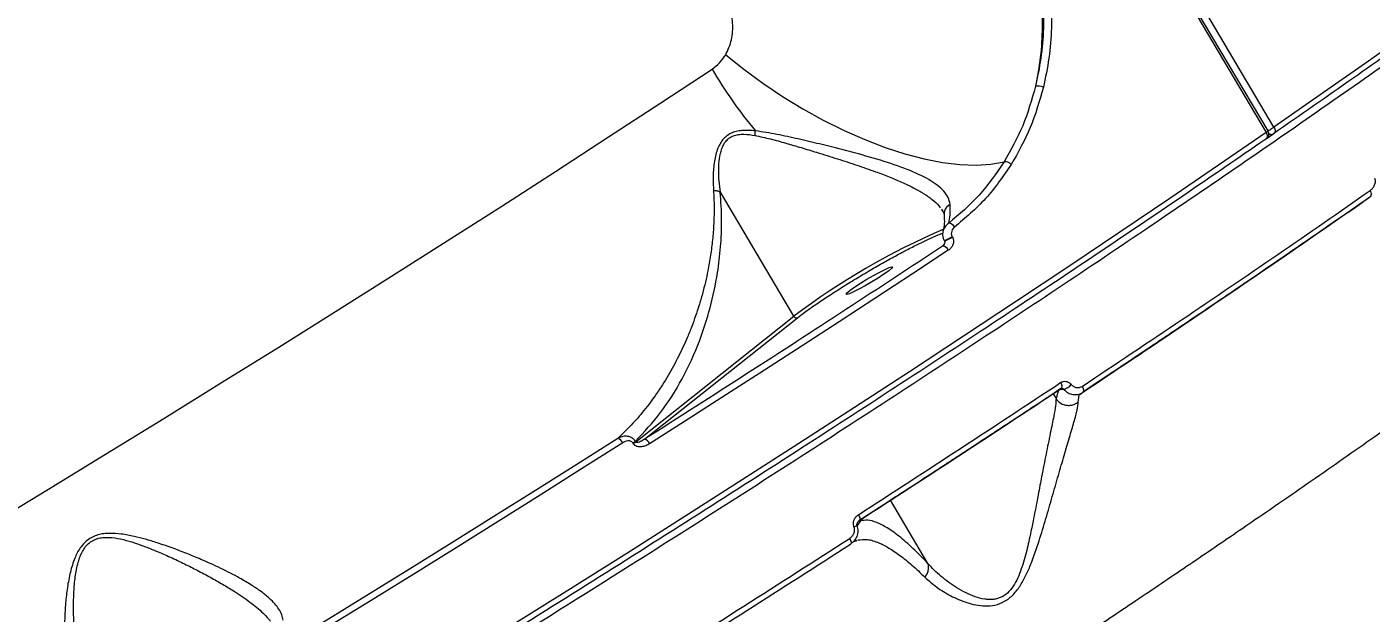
# Model space of a CAD drawing. Header units: millimetres. Extents: x -7083 to 7374, y -8368 to 7509.
# Drawn here: x 2725.8 to 2950.7, y -1178.4 to -1080.2 of the extents above; entities that cross this region are included whole.
import ezdxf

# ---------------------------------------------------------------- set-up
doc = ezdxf.new("R2010")
doc.units = ezdxf.units.MM
for name, color, linetype in [('DIKOM_ОБЪЕКТ', 7, 'Continuous'), ('DIKOM_РАЗМЕР_ЗОНА', 7, 'Continuous'), ('DIKOM_РАЗМЕР_ОБЪЕКТА', 7, 'Continuous')]:
    doc.layers.add(name, color=color, linetype=linetype)
doc.styles.add('style1', font='arial.ttf', dxfattribs={"width": 0.8})
doc.dimstyles.new('1-50', dxfattribs={"dimtxt": 300, "dimasz": 200, "dimexe": 100, "dimexo": 0, "dimgap": 100, "dimtad": 1, "dimtxsty": 'style1', "dimcen": 200, "dimclrd": 7, "dimclre": 7, "dimclrt": 7, "dimadec": 1, "dimazin": 2, "dimtfac": 1, "dimtmove": 0, "dimatfit": 2, "dimfxl": 0, "dimlwd": 25, "dimlwe": 18, "dimarcsym": 0})

# ---------------------------------------------------------------- blocks, each defined once
blk = doc.blocks.new('*D10')
at = {"layer": 'Defpoints', "color": 0, "transparency": 16777216}
for p in [(-5583.43, 647.96), (4593.55, 648.92), (4593.55, -5902.54)]:
    blk.add_point(p, dxfattribs=at)
at = {"layer": 'DIKOM_РАЗМЕР_ОБЪЕКТА', "color": 7, "lineweight": 18, "transparency": 16777216}
for p, q in [((-5583.43, 647.96), (-5583.43, -6002.54)), ((4593.55, 648.92), (4593.55, -6002.54))]:
    blk.add_line(p, q, dxfattribs=at)
at = {"layer": 'DIKOM_РАЗМЕР_ОБЪЕКТА', "color": 7, "lineweight": 25, "transparency": 16777216}
blk.add_line((-5383.43, -5902.54), (4393.55, -5902.54), dxfattribs=at)
at = {"layer": 'DIKOM_РАЗМЕР_ОБЪЕКТА', "color": 7, "transparency": 16777216}
for points in [[(-5383.43, -5869.2), (-5383.43, -5935.87), (-5583.43, -5902.54)], [(4393.55, -5869.2), (4393.55, -5935.87), (4593.55, -5902.54)]]:
    blk.add_solid(points, dxfattribs=at)
at = {"layer": 'DIKOM_РАЗМЕР_ОБЪЕКТА', "color": 7, "transparency": 16777216, "insert": (-226.13, -5649.37), "char_height": 300, "attachment_point": 5, "style": 'style1'}
blk.add_mtext('10150', dxfattribs=at)
blk = doc.blocks.new('*D11')
at = {"layer": 'Defpoints', "color": 0, "transparency": 16777216}
for p in [(-321.71, 5509.06), (-348.71, -4811.52), (5568.58, -4811.52)]:
    blk.add_point(p, dxfattribs=at)
at = {"layer": 'DIKOM_РАЗМЕР_ОБЪЕКТА', "color": 7, "lineweight": 18, "transparency": 16777216}
for p, q in [((-321.71, 5509.06), (5668.58, 5509.06)), ((-348.71, -4811.52), (5668.58, -4811.52))]:
    blk.add_line(p, q, dxfattribs=at)
at = {"layer": 'DIKOM_РАЗМЕР_ОБЪЕКТА', "color": 7, "lineweight": 25, "transparency": 16777216}
blk.add_line((5568.58, 5309.06), (5568.58, -4611.52), dxfattribs=at)
at = {"layer": 'DIKOM_РАЗМЕР_ОБЪЕКТА', "color": 7, "transparency": 16777216}
for points in [[(5535.25, 5309.06), (5601.91, 5309.06), (5568.58, 5509.06)], [(5535.25, -4611.52), (5601.91, -4611.52), (5568.58, -4811.52)]]:
    blk.add_solid(points, dxfattribs=at)
at = {"layer": 'DIKOM_РАЗМЕР_ОБЪЕКТА', "color": 7, "transparency": 16777216, "insert": (5315.31, 775.23), "char_height": 300, "attachment_point": 5, "rotation": 90, "style": 'style1'}
blk.add_mtext('10300', dxfattribs=at)
blk = doc.blocks.new('*D12')
at = {"layer": 'Defpoints', "color": 0, "transparency": 16777216}
for p in [(-621.71, 7509.06), (-373.6, -6811.53), (7273.89, -6811.53)]:
    blk.add_point(p, dxfattribs=at)
at = {"layer": 'DIKOM_РАЗМЕР_ЗОНА', "color": 7, "lineweight": 18, "transparency": 16777216}
for p, q in [((-621.71, 7509.06), (7373.89, 7509.06)), ((-373.6, -6811.53), (7373.89, -6811.53))]:
    blk.add_line(p, q, dxfattribs=at)
at = {"layer": 'DIKOM_РАЗМЕР_ЗОНА', "color": 7, "lineweight": 25, "transparency": 16777216}
blk.add_line((7273.89, 7309.06), (7273.89, -6611.53), dxfattribs=at)
at = {"layer": 'DIKOM_РАЗМЕР_ЗОНА', "color": 7, "transparency": 16777216}
for points in [[(7240.56, 7309.06), (7307.22, 7309.06), (7273.89, 7509.06)], [(7240.56, -6611.53), (7307.22, -6611.53), (7273.89, -6811.53)]]:
    blk.add_solid(points, dxfattribs=at)
at = {"layer": 'DIKOM_РАЗМЕР_ЗОНА', "color": 7, "transparency": 16777216, "insert": (7020.62, 1288.25), "char_height": 300, "attachment_point": 5, "rotation": 90, "style": 'style1'}
blk.add_mtext('14300', dxfattribs=at)
blk = doc.blocks.new('*D13')
at = {"layer": 'Defpoints', "color": 0, "transparency": 16777216}
for p in [(6593.53, 996.24), (-7083.43, 647.96), (6593.53, -8268.31)]:
    blk.add_point(p, dxfattribs=at)
at = {"layer": 'DIKOM_РАЗМЕР_ЗОНА', "color": 7, "lineweight": 18, "transparency": 16777216}
for p, q in [((6593.53, 996.24), (6593.53, -8368.31)), ((-7083.43, 647.96), (-7083.43, -8368.31))]:
    blk.add_line(p, q, dxfattribs=at)
at = {"layer": 'DIKOM_РАЗМЕР_ЗОНА', "color": 7, "lineweight": 25, "transparency": 16777216}
blk.add_line((-6883.43, -8268.31), (6393.53, -8268.31), dxfattribs=at)
at = {"layer": 'DIKOM_РАЗМЕР_ЗОНА', "color": 7, "transparency": 16777216}
for points in [[(-6883.43, -8234.97), (-6883.43, -8301.64), (-7083.43, -8268.31)], [(6393.53, -8234.97), (6393.53, -8301.64), (6593.53, -8268.31)]]:
    blk.add_solid(points, dxfattribs=at)
at = {"layer": 'DIKOM_РАЗМЕР_ЗОНА', "color": 7, "transparency": 16777216, "insert": (322.1, -8015.03), "char_height": 300, "attachment_point": 5, "style": 'style1'}
blk.add_mtext('13650', dxfattribs=at)

msp = doc.modelspace()

# ---------------------------------------------------------------- linework, layer by layer
at = {"layer": 'DIKOM_ОБЪЕКТ', "color": 7, "linetype": 'Continuous', "lineweight": 15}
for p, q in [((2687.642, -682.986), (2933.145, -1097.855)), ((2933.435, -1097.602), (2687.932, -682.733)), ((2934.437, -1096.96), (2688.935, -682.091)), ((2933.082, -1098.968), (2933.144, -1098.933)), ((2933.102, -1098.938), (2934.249, -1098.142)), ((2854.108, -1128.654), (2841.809, -1107.869)), ((2878.806, -1110.783), (2878.982, -1111.034)), ((2880.626, -1115.353), (2880.581, -1115.278)), ((2879.315, -1116.439), (2878.978, -1116.917)), ((2879.265, -1115.947), (2879.257, -1115.971)), ((2879.257, -1115.971), (2879.302, -1116.046)), ((2827.652, -1149.695), (2854.108, -1128.654)), ((2829.13, -1149.255), (2854.736, -1128.889)), ((2897.487, -1141.631), (2897.966, -1142.442)), ((2898.362, -1140.952), (2897.966, -1142.442)), ((2897.966, -1142.442), (2897.969, -1142.445)), ((2899.289, -1140.895), (2898.362, -1140.952)), ((2901.673, -1143.024), (2901.816, -1141.881)), ((2901.963, -1141.761), (2902.186, -1141.581)), ((2827.241, -1149.98), (2827.179, -1149.876)), ((2827.591, -1149.591), (2827.652, -1149.695)), ((2876.533, -1170.064), (2870.264, -1159.469)), ((2865.549, -1162.535), (2865.28, -1162.93)), ((2865.28, -1162.93), (2864.688, -1163.668)), ((2864.833, -1163.108), (2865.018, -1162.88)), ((2863.584, -1166.82), (2864.146, -1166.334)), ((2864.167, -1166.359), (2864.687, -1166.16)), ((2864.439, -1166.338), (2864.597, -1166.248))]:
    msp.add_line(p, q, dxfattribs=at)
at = {"layer": 'DIKOM_ОБЪЕКТ', "color": 7, "linetype": 'Continuous', "lineweight": 15, "flags": 128}
for points in [[(2957.027, -1081.096), (2949.71, -1086.285), (2942.178, -1091.575), (2934.437, -1096.96)], [(2842.709, -1084.834), (2845.728, -1087.265), (2848.901, -1089.599), (2852.198, -1091.812), (2855.585, -1093.883), (2859.03, -1095.791), (2862.497, -1097.518), (2865.954, -1099.045), (2869.366, -1100.359), (2872.698, -1101.446), (2875.919, -1102.295), (2878.997, -1102.899), (2881.9, -1103.251), (2884.601, -1103.347), (2887.073, -1103.187), (2889.291, -1102.772)], [(2719.245, -1163.751), (2729.122, -1157.751), (2738.938, -1151.751), (2748.686, -1145.754), (2758.355, -1139.768), (2767.938, -1133.798), (2777.424, -1127.849), (2786.806, -1121.926), (2796.074, -1116.036), (2805.22, -1110.183), (2814.236, -1104.374), (2823.112, -1098.613), (2831.841, -1092.907), (2840.415, -1087.259)], [(2934.437, -1096.96), (2934.525, -1097.133), (2934.588, -1097.308), (2934.622, -1097.48), (2934.628, -1097.642), (2934.604, -1097.788), (2934.552, -1097.912), (2934.473, -1098.009), (2934.434, -1098.04)], [(2933.145, -1097.855), (2925.168, -1103.346), (2916.996, -1108.924), (2908.636, -1114.582), (2900.096, -1120.318), (2891.381, -1126.125), (2882.5, -1131.998), (2873.459, -1137.934), (2864.268, -1143.926), (2854.932, -1149.97), (2845.461, -1156.061), (2835.862, -1162.193), (2826.143, -1168.362), (2816.313, -1174.562), (2806.379, -1180.788), (2796.35, -1187.035), (2786.235, -1193.297), (2776.042, -1199.569), (2765.78, -1205.847), (2755.456, -1212.124), (2745.081, -1218.395), (2734.662, -1224.655), (2724.209, -1230.899)], [(2933.144, -1098.933), (2933.183, -1098.902), (2933.261, -1098.805), (2933.313, -1098.682), (2933.336, -1098.536), (2933.33, -1098.374), (2933.295, -1098.202), (2933.233, -1098.027), (2933.145, -1097.855)], [(2950.506, -1107.611), (2950.589, -1107.778), (2950.648, -1107.947), (2950.681, -1108.114), (2950.686, -1108.273), (2950.663, -1108.417), (2950.614, -1108.541), (2950.539, -1108.641), (2950.442, -1108.714)], [(2879.945, -1117.593), (2873.932, -1121.559), (2867.848, -1125.553), (2861.695, -1129.572), (2855.475, -1133.617), (2849.192, -1137.684), (2842.846, -1141.772), (2836.441, -1145.881), (2829.978, -1150.007)], [(2863.058, -1124.686), (2863.553, -1124.278), (2864.305, -1123.74), (2865.255, -1123.117), (2866.324, -1122.458), (2867.428, -1121.817), (2868.475, -1121.246), (2869.381, -1120.791), (2870.073, -1120.489), (2870.495, -1120.365), (2870.613, -1120.428), (2870.416, -1120.674), (2869.921, -1121.082), (2869.169, -1121.62), (2868.219, -1122.243), (2867.15, -1122.902), (2866.046, -1123.543), (2864.999, -1124.114), (2864.093, -1124.569), (2863.401, -1124.871), (2862.979, -1124.995), (2862.861, -1124.932), (2863.058, -1124.686)], [(2898.729, -1139.755), (2898.817, -1139.925), (2898.884, -1140.095), (2898.927, -1140.259), (2898.945, -1140.411), (2898.936, -1140.544), (2898.902, -1140.655), (2898.843, -1140.738), (2898.761, -1140.791)], [(2902.342, -1140.388), (2902.428, -1140.553), (2902.493, -1140.718), (2902.536, -1140.878), (2902.555, -1141.027), (2902.549, -1141.16), (2902.518, -1141.271), (2902.464, -1141.358), (2902.389, -1141.416)], [(2824.652, -1149.095), (2817.785, -1153.452), (2810.863, -1157.823), (2803.887, -1162.209), (2796.861, -1166.607), (2789.788, -1171.015), (2782.67, -1175.431), (2775.512, -1179.854), (2768.315, -1184.282)], [(2825.467, -1149.858), (2818.585, -1154.224), (2811.647, -1158.605), (2804.656, -1163.001), (2797.614, -1167.408), (2790.525, -1171.826), (2783.392, -1176.252), (2776.218, -1180.685), (2769.006, -1185.122)], [(2864.905, -1161.897), (2864.995, -1162.066), (2865.067, -1162.233), (2865.117, -1162.392), (2865.145, -1162.537), (2865.148, -1162.663), (2865.128, -1162.765), (2865.084, -1162.838), (2865.018, -1162.88)], [(2865.216, -1162.751), (2865.239, -1162.841), (2865.28, -1162.93)], [(2863.448, -1165.85), (2863.536, -1166.013), (2863.606, -1166.175), (2863.657, -1166.33), (2863.687, -1166.472), (2863.695, -1166.596), (2863.679, -1166.697), (2863.642, -1166.773), (2863.584, -1166.82)]]:
    msp.add_lwpolyline(points, dxfattribs=at)
at = {"layer": 'DIKOM_ОБЪЕКТ', "color": 7, "linetype": 'Continuous', "lineweight": 15}
for centre, radius, start, end in [((2910.577, -1045.761), 81.516, 210.60283, 219.48281), ((2894.945, -1092.157), 2.064, 64.1135, 101.56945), ((2928.889, -1088.824), 9.848, 297.36768, 301.51704), ((2929.66, -1090.001), 8.441, 301.23164, 304.46853), ((2840.598, -1097.581), 7.064, 353.59005, 359.9071), ((2931.867, -1095.933), 2.308, 303.61666, 311.36095), ((2933.351, -1097.591), 0.085, 299.04985, 352.63865), ((2934.003, -1097.445), 0.737, 233.06984, 291.58297), ((2889.412, -1104.296), 1.529, 45.61446, 94.53355), ((2879.937, -1114.248), 1.185, 26.66675, 86.3071), ((2927.361, -1225.577), 121.491, 113.36876, 127.08129), ((2877.973, -1111.906), 4.263, 287.54036, 307.72687), ((2878.017, -1111.981), 4.263, 287.54036, 307.72687), ((2878.959, -1117.973), 1.056, 21.11765, 89.0045), ((2898.42, -1138.267), 2.767, 288.30534, 319.3764), ((2824.197, -1150.398), 1.38, 23.04684, 70.73443), ((2824.451, -1145.494), 5.162, 301.90673, 307.46593), ((2824.512, -1145.598), 5.162, 301.90673, 307.46593), ((2828.822, -1150.456), 1.24, 21.20803, 75.60628), ((2862.042, -1158.56), 5.753, 291.66099, 297.38894)]:
    msp.add_arc(centre, radius, start, end, dxfattribs=at)
for points, knots in [([(3046.301, -1009.709), (3045.072, -1011.059), (3042.376, -1014.021), (3037.009, -1019.262), (3030.464, -1025.276), (3022.942, -1031.811), (3014.518, -1038.819), (3005.223, -1046.272), (2995.117, -1054.126), (2984.258, -1062.341), (2972.713, -1070.872), (2960.522, -1079.691), (2947.807, -1088.728), (2938.833, -1094.972), (2934.371, -1098.076)], [0, 0, 0, 0, 0.0720993, 0.1582107, 0.2443208, 0.3302933, 0.4160296, 0.5014326, 0.5864068, 0.670638, 0.7541931, 0.8369902, 0.9189507, 1, 1, 1, 1]), ([(2386.974, -1410.179), (2390.349, -1408.837), (2397.107, -1406.15), (2408.276, -1401.433), (2420.179, -1396.221), (2432.864, -1390.477), (2446.28, -1384.226), (2460.399, -1377.479), (2475.185, -1370.253), (2490.599, -1362.567), (2506.603, -1354.438), (2521.289, -1346.851), (2534.471, -1339.952), (2546.028, -1333.842), (2557.892, -1327.509), (2570.054, -1320.956), (2582.504, -1314.186), (2595.229, -1307.204), (2609.977, -1299.042), (2626.84, -1289.613), (2645.886, -1278.838), (2665.329, -1267.71), (2685.117, -1256.255), (2700.72, -1247.119), (2712.014, -1240.455), (2718.937, -1236.355), (2725.878, -1232.227), (2732.834, -1228.075), (2739.802, -1223.898), (2746.78, -1219.7), (2757.874, -1212.998), (2773.072, -1203.748), (2791.673, -1192.298), (2809.604, -1181.14), (2826.832, -1170.303), (2843.874, -1159.462), (2860.675, -1148.65), (2877.18, -1137.899), (2893.332, -1127.241), (2909.072, -1116.712), (2924.341, -1106.349), (2939.08, -1096.186), (2953.227, -1086.262), (2966.722, -1076.615), (2979.509, -1067.28), (2991.504, -1058.309), (3002.74, -1049.693), (3009.427, -1044.354), (3012.784, -1041.673)], [0, 0, 0, 0, 0.0248239, 0.0496902, 0.074599, 0.0995502, 0.1245438, 0.1495798, 0.1746582, 0.1997791, 0.2249424, 0.2501481, 0.2668666, 0.2837596, 0.3008272, 0.3180694, 0.3354861, 0.3530774, 0.3708432, 0.3960072, 0.4215132, 0.4473613, 0.4735514, 0.5000836, 0.5092169, 0.5183856, 0.5275897, 0.5368291, 0.5461038, 0.5554139, 0.5647593, 0.5906387, 0.6167852, 0.6407872, 0.66501, 0.6894536, 0.714118, 0.7390032, 0.7641093, 0.7894361, 0.8149838, 0.8407523, 0.8667415, 0.8929516, 0.9193825, 0.9460342, 0.9729067, 1, 1, 1, 1]), ([(2895.263, -1070.199), (2895.419, -1071.376), (2895.726, -1073.69), (2895.907, -1077.091), (2895.884, -1081.008), (2895.531, -1085.393), (2894.86, -1088.575), (2894.531, -1090.135)], [0, 0, 0, 0, 0.1731306, 0.3402563, 0.5013833, 0.7555293, 1, 1, 1, 1]), ([(2894.948, -1070.341), (2895.169, -1071.994), (2895.615, -1075.327), (2895.719, -1080.322), (2895.428, -1085.311), (2894.831, -1088.518), (2894.531, -1090.135)], [0, 0, 0, 0, 0.2440488, 0.4920641, 0.7440474, 1, 1, 1, 1]), ([(2896.604, -1069.956), (2896.82, -1071.696), (2897.253, -1075.177), (2897.274, -1080.348), (2896.875, -1085.429), (2896.189, -1088.676), (2895.846, -1090.3)], [0, 0, 0, 0, 0.25064, 0.5013203, 0.7505992, 1, 1, 1, 1]), ([(2842.709, -1084.834), (2843.085, -1084.022), (2843.834, -1082.401), (2843.966, -1079.547), (2843.461, -1076.692), (2842.588, -1074.971), (2842.152, -1074.11)], [0, 0, 0, 0, 0.2506941, 0.5004279, 0.7502531, 1, 1, 1, 1]), ([(2840.415, -1087.259), (2840.861, -1086.926), (2841.753, -1086.261), (2842.391, -1085.309), (2842.709, -1084.834)], [0, 0, 0, 0, 0.5004415, 1, 1, 1, 1]), ([(2894.531, -1090.135), (2893.897, -1092.38), (2892.63, -1096.87), (2890.404, -1100.805), (2889.291, -1102.772)], [0, 0, 0, 0, 0.4999946, 1, 1, 1, 1]), ([(2847.662, -1097.592), (2847.313, -1097.561), (2846.648, -1097.502), (2845.649, -1097.51), (2844.701, -1097.624), (2843.793, -1097.889), (2842.988, -1098.323), (2842.319, -1098.923), (2841.788, -1099.659), (2841.192, -1100.881), (2840.747, -1102.747), (2840.554, -1105.163), (2840.63, -1106.798), (2840.668, -1107.618)], [0, 0, 0, 0, 0.0657279, 0.1255002, 0.1908495, 0.2510057, 0.3133835, 0.3762128, 0.4361183, 0.5015328, 0.6579097, 0.8285341, 1, 1, 1, 1]), ([(2933.082, -1098.968), (2928.484, -1102.133), (2919.237, -1108.5), (2904.55, -1118.424), (2889.206, -1128.661), (2873.187, -1139.204), (2856.544, -1150.02), (2839.331, -1161.072), (2821.609, -1172.315), (2803.458, -1183.698), (2784.947, -1195.176), (2766.149, -1206.703), (2747.147, -1218.228), (2728.021, -1229.703), (2708.852, -1241.08), (2689.716, -1252.315), (2670.705, -1263.355), (2651.896, -1274.159), (2633.364, -1284.686), (2615.161, -1294.91), (2597.348, -1304.8), (2579.908, -1314.368), (2562.759, -1323.662), (2545.824, -1332.72), (2529.106, -1341.539), (2512.677, -1350.077), (2496.598, -1358.298), (2480.948, -1366.159), (2465.803, -1373.619), (2451.244, -1380.634), (2437.333, -1387.175), (2424.139, -1393.206), (2411.697, -1398.717), (2400.15, -1403.623), (2392.013, -1406.975), (2388.01, -1408.508), (2387.275, -1408.789)], [0, 0, 0, 0, 0.0289207, 0.0581662, 0.0877108, 0.1175261, 0.1475829, 0.1779039, 0.2083781, 0.2389715, 0.2696493, 0.3003765, 0.3311033, 0.3617809, 0.3923743, 0.4228488, 0.4531702, 0.4832265, 0.5130415, 0.5425861, 0.5718322, 0.6007531, 0.6296735, 0.6589193, 0.6884639, 0.7182792, 0.7483359, 0.7786569, 0.8091311, 0.8397245, 0.8704024, 0.9011296, 0.9318563, 0.962534, 0.9931274, 1, 1, 1, 1]), ([(2841.809, -1107.869), (2841.732, -1107.241), (2841.593, -1106.1), (2841.518, -1104.364), (2841.574, -1102.688), (2841.809, -1101.241), (2842.197, -1100.162), (2842.627, -1099.417), (2843.216, -1098.811), (2843.968, -1098.397), (2844.832, -1098.186), (2846.048, -1098.118), (2846.997, -1098.27), (2847.617, -1098.369)], [0, 0, 0, 0, 0.1375732, 0.2496701, 0.373855, 0.4982975, 0.5646448, 0.6235495, 0.6870731, 0.7493838, 0.8086516, 0.8747378, 1, 1, 1, 1]), ([(2847.617, -1098.369), (2848.473, -1098.555), (2850.181, -1098.926), (2852.753, -1099.646), (2855.328, -1100.397), (2858.226, -1101.277), (2861.357, -1102.255), (2864.666, -1103.336), (2867.559, -1104.344), (2870.047, -1105.288), (2872.177, -1106.181), (2874.099, -1107.096), (2875.837, -1108.068), (2877.262, -1109.079), (2878.208, -1109.893), (2878.529, -1110.378), (2878.606, -1110.496)], [0, 0, 0, 0, 0.0700582, 0.1397603, 0.2096217, 0.2797369, 0.376435, 0.4675627, 0.5589374, 0.6303018, 0.6983211, 0.7697549, 0.8381855, 0.9094763, 0.9781176, 1, 1, 1, 1]), ([(2880.239, -1109.908), (2880.159, -1109.526), (2880, -1108.766), (2879.245, -1107.701), (2878.155, -1106.697), (2876.255, -1105.444), (2873.171, -1104.023), (2868.681, -1102.501), (2863.689, -1101.104), (2858.997, -1099.922), (2854.831, -1098.948), (2851.23, -1098.141), (2848.854, -1097.776), (2847.662, -1097.592)], [0, 0, 0, 0, 0.0629769, 0.1251345, 0.1876121, 0.2502841, 0.3749742, 0.4992938, 0.6242149, 0.7485991, 0.8323202, 0.9158181, 1, 1, 1, 1]), ([(2933.142, -1098.928), (2933.232, -1098.854), (2933.423, -1098.695), (2933.559, -1098.37), (2933.585, -1098.058), (2933.541, -1097.817), (2933.477, -1097.684), (2933.452, -1097.632)], [0, 0, 0, 0, 0.2384015, 0.5061761, 0.696082, 0.8814707, 1, 1, 1, 1]), ([(2934.268, -1098.116), (2934.319, -1098.103), (2934.38, -1098.086), (2934.424, -1098.043), (2934.432, -1098.036)], [0, 0, 0, 0, 0.8246335, 1, 1, 1, 1]), ([(2889.291, -1102.772), (2887.964, -1104.708), (2885.309, -1108.578), (2881.779, -1111.57), (2880.013, -1113.066)], [0, 0, 0, 0, 0.4999563, 1, 1, 1, 1]), ([(2950.506, -1107.611), (2950.645, -1107.5), (2950.923, -1107.278), (2951.241, -1106.81), (2951.401, -1106.327), (2951.413, -1105.883), (2951.346, -1105.66), (2951.312, -1105.549)], [0, 0, 0, 0, 0.2489023, 0.4985243, 0.7487118, 0.8743159, 1, 1, 1, 1]), ([(2840.668, -1107.618), (2840.71, -1108.53), (2840.797, -1110.427), (2840.722, -1113.171), (2840.519, -1115.857), (2840.186, -1118.477), (2839.777, -1120.819), (2839.311, -1122.965), (2838.816, -1124.916), (2838.265, -1126.805), (2837.66, -1128.643), (2837.003, -1130.441), (2836.074, -1132.737), (2834.79, -1135.506), (2833.089, -1138.629), (2831.156, -1141.656), (2829.091, -1144.414), (2826.929, -1146.92), (2825.413, -1148.369), (2824.652, -1149.095)], [0, 0, 0, 0, 0.047536, 0.0988197, 0.1492367, 0.1985502, 0.2514815, 0.2905751, 0.3321957, 0.3763713, 0.4151158, 0.4568779, 0.5016834, 0.5801497, 0.6647721, 0.7508856, 0.8385489, 0.9190203, 1, 1, 1, 1]), ([(2827.591, -1149.591), (2829.037, -1148.047), (2831.926, -1144.963), (2835.504, -1139.245), (2838.235, -1133.317), (2840.172, -1127.311), (2841.305, -1122.05), (2841.896, -1117.086), (2842.111, -1112.612), (2841.905, -1109.433), (2841.804, -1107.863)], [0, 0, 0, 0, 0.1664693, 0.3324426, 0.4987744, 0.6240178, 0.7488538, 0.8337962, 0.9179425, 1, 1, 1, 1]), ([(2841.804, -1107.863), (2841.641, -1107.796), (2841.317, -1107.662), (2840.884, -1107.633), (2840.668, -1107.618)], [0, 0, 0, 0, 0.499985, 1, 1, 1, 1]), ([(2841.809, -1107.869), (2841.808, -1107.868), (2841.807, -1107.866), (2841.805, -1107.864), (2841.804, -1107.863), (2841.804, -1107.863)], [0, 0, 0, 0, 0.543472, 0.7784773, 1, 1, 1, 1]), ([(2902.342, -1140.388), (2907.931, -1136.655), (2919.154, -1129.16), (2935.249, -1118.208), (2945.407, -1111.153), (2950.506, -1107.611)], [0, 0, 0, 0, 0.330661, 0.6639943, 1, 1, 1, 1]), ([(2902.389, -1141.416), (2908.012, -1137.66), (2919.25, -1130.154), (2935.302, -1119.23), (2945.392, -1112.221), (2950.442, -1108.714)], [0, 0, 0, 0, 0.3335117, 0.666489, 1, 1, 1, 1]), ([(2902.521, -1141.265), (2904.083, -1140.225), (2906.885, -1138.36), (2910.56, -1135.901), (2913.4, -1133.996), (2915.747, -1132.418), (2920.134, -1129.463), (2925.607, -1125.757), (2931.942, -1121.437), (2935.918, -1118.711), (2938.81, -1116.721), (2940.981, -1115.224), (2943.714, -1113.334), (2947.002, -1111.053), (2949.35, -1109.415), (2950.62, -1108.53)], [0, 0, 0, 0, 0.0917649, 0.1646116, 0.2185962, 0.261879, 0.3060499, 0.4843694, 0.5980544, 0.7029269, 0.7371984, 0.783867, 0.8432031, 0.9152337, 1, 1, 1, 1]), ([(2878.819, -1110.724), (2878.943, -1110.907), (2879.177, -1111.25), (2879.223, -1111.557), (2879.244, -1111.7)], [0, 0, 0, 0, 0.5315004, 1, 1, 1, 1]), ([(2880.239, -1109.908), (2880.032, -1110.049), (2879.714, -1110.265), (2879.437, -1110.684), (2879.251, -1111.116), (2879.257, -1111.451), (2879.26, -1111.658)], [0, 0, 0, 0, 0.3351149, 0.5159167, 0.7007023, 1, 1, 1, 1]), ([(2880.013, -1113.066), (2880.113, -1112.635), (2880.312, -1111.774), (2880.263, -1110.529), (2880.239, -1109.908)], [0, 0, 0, 0, 0.5009486, 1, 1, 1, 1]), ([(2879.247, -1111.634), (2879.273, -1112.173), (2879.33, -1113.317), (2879.178, -1113.913), (2879.098, -1114.228)], [0, 0, 0, 0, 0.4716492, 1, 1, 1, 1]), ([(2880.013, -1113.066), (2879.815, -1113.224), (2879.414, -1113.545), (2879.206, -1114.022), (2879.101, -1114.264)], [0, 0, 0, 0, 0.4937179, 1, 1, 1, 1]), ([(2854.736, -1128.889), (2855.136, -1128.578), (2855.955, -1127.943), (2857.601, -1126.776), (2859.549, -1125.463), (2861.761, -1124.037), (2864.13, -1122.569), (2866.543, -1121.128), (2868.889, -1119.775), (2871.115, -1118.537), (2873.223, -1117.412), (2875.207, -1116.402), (2876.977, -1115.565), (2878.28, -1114.997), (2878.819, -1114.818), (2879.006, -1114.756)], [0, 0, 0, 0, 0.0755441, 0.1545402, 0.2360178, 0.3187952, 0.4015727, 0.4830503, 0.5620464, 0.6375905, 0.7131346, 0.7921307, 0.8736083, 0.9563857, 1, 1, 1, 1]), ([(2879.1, -1114.268), (2879.065, -1114.393), (2878.994, -1114.653), (2878.978, -1115.078), (2879.047, -1115.539), (2879.194, -1115.827), (2879.271, -1115.977)], [0, 0, 0, 0, 0.2228687, 0.4608857, 0.7193734, 1, 1, 1, 1]), ([(2880.626, -1115.353), (2880.676, -1115.454), (2880.778, -1115.661), (2880.824, -1116.001), (2880.802, -1116.337), (2880.685, -1116.754), (2880.418, -1117.219), (2880.102, -1117.468), (2879.945, -1117.593)], [0, 0, 0, 0, 0.1230848, 0.2505314, 0.3721679, 0.5011362, 0.7503167, 1, 1, 1, 1]), ([(2880.996, -1113.717), (2880.895, -1113.809), (2880.693, -1113.994), (2880.494, -1114.381), (2880.433, -1114.758), (2880.478, -1115.069), (2880.547, -1115.21), (2880.581, -1115.278)], [0, 0, 0, 0, 0.2497737, 0.4991496, 0.7488041, 0.8772556, 1, 1, 1, 1]), ([(2878.978, -1116.917), (2873.627, -1120.442), (2862.924, -1127.491), (2846.278, -1138.29), (2834.846, -1145.6), (2829.13, -1149.255)], [0, 0, 0, 0, 0.3333145, 0.6666818, 1, 1, 1, 1]), ([(2879.315, -1116.439), (2879.299, -1116.489), (2879.227, -1116.701), (2879.086, -1116.823), (2878.978, -1116.917)], [0, 0, 0, 0, 0.2321807, 1, 1, 1, 1]), ([(2879.316, -1116.052), (2879.318, -1116.058), (2879.323, -1116.071), (2879.332, -1116.095), (2879.34, -1116.124), (2879.349, -1116.169), (2879.355, -1116.237), (2879.347, -1116.362), (2879.298, -1116.527), (2879.228, -1116.636), (2879.19, -1116.695)], [0, 0, 0, 0, 0.0371008, 0.0723507, 0.1085257, 0.148128, 0.2423432, 0.3601462, 0.6535279, 1, 1, 1, 1]), ([(2982.319, -1126.439), (2979.274, -1128.688), (2973.197, -1133.176), (2963.462, -1140.208), (2953.33, -1147.419), (2942.78, -1154.817), (2932.804, -1161.719), (2923.537, -1168.06), (2915.09, -1173.787), (2906.49, -1179.57), (2897.749, -1185.399), (2888.879, -1191.269), (2879.89, -1197.172), (2868.187, -1204.802), (2853.655, -1214.182), (2836.187, -1225.316), (2818.58, -1236.407), (2803.385, -1245.871), (2790.72, -1253.69), (2780.627, -1259.884), (2770.556, -1266.027), (2760.518, -1272.114), (2750.523, -1278.139), (2740.581, -1284.097), (2729.812, -1290.513), (2718.237, -1297.366), (2705.887, -1304.625), (2693.684, -1311.745), (2681.644, -1318.72), (2669.783, -1325.543), (2657.892, -1332.333), (2645.989, -1339.08), (2634.09, -1345.773), (2622.428, -1352.281), (2611.014, -1358.601), (2599.86, -1364.726), (2588.016, -1371.177), (2575.553, -1377.901), (2562.56, -1384.833), (2550.001, -1391.455), (2537.893, -1397.763), (2525.101, -1404.342), (2511.754, -1411.1), (2498.046, -1417.904), (2485.029, -1424.236), (2476.989, -1428.026), (2472.977, -1429.918)], [0, 0, 0, 0, 0.0251762, 0.0502458, 0.075209, 0.100066, 0.1248168, 0.1429873, 0.1610638, 0.1790464, 0.1969351, 0.21473, 0.2324311, 0.2500384, 0.282696, 0.3149379, 0.3467642, 0.378175, 0.3959391, 0.4135675, 0.4310603, 0.4484175, 0.4656392, 0.4827252, 0.4996757, 0.521074, 0.5422607, 0.5632358, 0.5839991, 0.6045509, 0.624891, 0.6461777, 0.6672639, 0.6881494, 0.7088341, 0.7293181, 0.7496013, 0.7750478, 0.8002652, 0.8252533, 0.8500121, 0.8745413, 0.9060952, 0.9375232, 0.968825, 1, 1, 1, 1]), ([(2864.905, -1161.897), (2870.646, -1158.175), (2882.184, -1150.696), (2893.196, -1143.414), (2898.729, -1139.755)], [0, 0, 0, 0, 0.4975628, 1, 1, 1, 1]), ([(2898.729, -1139.755), (2898.871, -1139.681), (2899.155, -1139.533), (2899.647, -1139.527), (2900.136, -1139.688), (2900.392, -1139.942), (2900.52, -1140.069)], [0, 0, 0, 0, 0.2503424, 0.5003489, 0.7502802, 1, 1, 1, 1]), ([(2900.52, -1140.069), (2900.651, -1140.198), (2900.912, -1140.457), (2901.41, -1140.619), (2901.91, -1140.613), (2902.198, -1140.463), (2902.342, -1140.388)], [0, 0, 0, 0, 0.249699, 0.4996493, 0.7496631, 1, 1, 1, 1]), ([(2865.018, -1162.88), (2870.773, -1159.149), (2882.283, -1151.687), (2893.268, -1144.423), (2898.761, -1140.791)], [0, 0, 0, 0, 0.5000007, 1, 1, 1, 1]), ([(2865.132, -1162.752), (2866.394, -1161.936), (2868.757, -1160.407), (2872.039, -1158.277), (2874.834, -1156.46), (2877.148, -1154.952), (2879.042, -1153.716), (2880.954, -1152.467), (2883.261, -1150.957), (2886.277, -1148.979), (2889.938, -1146.571), (2894.232, -1143.739), (2897.277, -1141.721), (2898.909, -1140.639)], [0, 0, 0, 0, 0.1089498, 0.2041308, 0.2855685, 0.3532791, 0.4072723, 0.4524949, 0.5222943, 0.6119231, 0.7213944, 0.8507364, 1, 1, 1, 1]), ([(2897.969, -1142.445), (2897.955, -1142.815), (2897.928, -1143.554), (2897.643, -1145.117), (2897.329, -1146.713), (2897.012, -1148.259), (2896.665, -1149.948), (2896.302, -1151.739), (2895.933, -1153.596), (2895.592, -1155.349), (2895.273, -1157.01), (2895, -1158.445), (2894.706, -1159.994), (2894.392, -1161.63), (2894.071, -1163.257), (2893.744, -1164.864), (2893.425, -1166.334), (2893.055, -1167.909), (2892.654, -1169.432), (2892.171, -1170.98), (2891.587, -1172.482), (2890.844, -1173.888), (2889.871, -1175.08), (2888.859, -1175.725), (2887.994, -1175.996), (2887.345, -1176.092), (2886.684, -1176.099), (2885.712, -1176.001), (2884.421, -1175.655), (2882.863, -1174.996), (2881.886, -1174.427), (2881.386, -1174.136)], [0, 0, 0, 0, 0.0624514, 0.125064, 0.1649334, 0.2066497, 0.2503276, 0.2911954, 0.3325336, 0.3749125, 0.4047088, 0.4375321, 0.4640887, 0.499702, 0.536774, 0.5618201, 0.5957313, 0.6243839, 0.6557165, 0.6869976, 0.7184398, 0.7497487, 0.7810977, 0.8124393, 0.8276831, 0.8438627, 0.8588722, 0.8751157, 0.9146744, 0.9563603, 1, 1, 1, 1]), ([(2897.969, -1142.445), (2898.108, -1142.625), (2898.443, -1143.056), (2899.121, -1143.429), (2899.841, -1143.588), (2900.48, -1143.57), (2901.124, -1143.395), (2901.49, -1143.147), (2901.673, -1143.024)], [0, 0, 0, 0, 0.1634316, 0.393161, 0.532797, 0.6844851, 0.842517, 1, 1, 1, 1]), ([(2898.761, -1140.791), (2898.8, -1140.765), (2898.876, -1140.715), (2898.975, -1140.721), (2899.023, -1140.724)], [0, 0, 0, 0, 0.5125816, 1, 1, 1, 1]), ([(2899.023, -1140.724), (2899.07, -1140.737), (2899.137, -1140.756), (2899.229, -1140.826), (2899.269, -1140.872), (2899.289, -1140.895)], [0, 0, 0, 0, 0.5327008, 0.7740059, 1, 1, 1, 1]), ([(2899.289, -1140.895), (2899.507, -1141.107), (2899.94, -1141.53), (2900.773, -1141.819), (2901.312, -1141.763), (2901.569, -1141.736)], [0, 0, 0, 0, 0.3469537, 0.6881502, 1, 1, 1, 1]), ([(2901.569, -1141.736), (2901.589, -1141.736), (2901.886, -1141.73), (2902.146, -1141.567), (2902.389, -1141.416)], [0, 0, 0, 0, 0.0671884, 1, 1, 1, 1]), ([(2876.032, -1172.351), (2876.662, -1172.914), (2877.931, -1174.046), (2880.311, -1175.509), (2883.015, -1176.698), (2885.574, -1177.258), (2887.758, -1177.099), (2889.406, -1176.491), (2890.88, -1175.304), (2892.067, -1173.714), (2893.02, -1171.937), (2894.077, -1169.466), (2895.155, -1166.3), (2896.289, -1162.522), (2897.348, -1158.829), (2898.364, -1155.276), (2899.336, -1151.932), (2900.237, -1148.892), (2900.998, -1146.287), (2901.569, -1144.196), (2901.638, -1143.415), (2901.673, -1143.024)], [0, 0, 0, 0, 0.0614751, 0.1237167, 0.1865157, 0.2501497, 0.2824436, 0.3151075, 0.347844, 0.3803903, 0.4126296, 0.4444729, 0.5076562, 0.5698141, 0.6315682, 0.6935107, 0.7547532, 0.8160771, 0.8772209, 0.9385414, 1, 1, 1, 1]), ([(2827.591, -1149.591), (2827.493, -1149.459), (2827.302, -1149.2), (2826.905, -1148.945), (2826.493, -1148.795), (2825.964, -1148.721), (2825.323, -1148.782), (2824.873, -1148.993), (2824.652, -1149.095)], [0, 0, 0, 0, 0.1501491, 0.292972, 0.4249022, 0.5488019, 0.7794241, 1, 1, 1, 1]), ([(2827.179, -1149.876), (2827.156, -1149.842), (2827.11, -1149.773), (2826.987, -1149.664), (2826.809, -1149.572), (2826.574, -1149.527), (2826.261, -1149.533), (2825.875, -1149.629), (2825.603, -1149.782), (2825.467, -1149.858)], [0, 0, 0, 0, 0.0616442, 0.1253111, 0.2506515, 0.3692903, 0.5009579, 0.7503252, 1, 1, 1, 1]), ([(2829.978, -1150.007), (2829.761, -1150.129), (2829.327, -1150.371), (2828.599, -1150.547), (2827.959, -1150.517), (2827.55, -1150.318), (2827.352, -1150.145), (2827.277, -1150.035), (2827.241, -1149.98)], [0, 0, 0, 0, 0.249894, 0.499525, 0.7488505, 0.8743966, 0.938014, 1, 1, 1, 1]), ([(2829.13, -1149.255), (2828.907, -1149.399), (2828.572, -1149.617), (2828.115, -1149.776), (2827.861, -1149.81), (2827.725, -1149.767), (2827.676, -1149.73), (2827.66, -1149.706), (2827.652, -1149.695)], [0, 0, 0, 0, 0.4982154, 0.7483634, 0.9095951, 0.9610877, 0.9815241, 1, 1, 1, 1]), ([(2864.165, -1163.907), (2864.134, -1163.813), (2864.07, -1163.621), (2864.05, -1163.218), (2864.163, -1162.733), (2864.465, -1162.236), (2864.758, -1162.01), (2864.905, -1161.897)], [0, 0, 0, 0, 0.1235688, 0.2504438, 0.5001559, 0.749998, 1, 1, 1, 1]), ([(2863.448, -1165.85), (2863.59, -1165.741), (2863.875, -1165.522), (2864.17, -1165.044), (2864.279, -1164.574), (2864.258, -1164.184), (2864.196, -1163.999), (2864.165, -1163.907)], [0, 0, 0, 0, 0.2491342, 0.4991922, 0.7491362, 0.8757565, 1, 1, 1, 1]), ([(2864.146, -1166.334), (2864.173, -1166.311), (2864.424, -1166.101), (2864.723, -1165.508), (2864.89, -1164.76), (2864.842, -1164.125), (2864.74, -1163.821), (2864.688, -1163.668)], [0, 0, 0, 0, 0.0377, 0.3459131, 0.6664791, 0.8325271, 1, 1, 1, 1]), ([(2864.688, -1163.668), (2864.679, -1163.634), (2864.658, -1163.56), (2864.665, -1163.405), (2864.711, -1163.232), (2864.794, -1163.148), (2864.833, -1163.108)], [0, 0, 0, 0, 0.1348848, 0.2914552, 0.6701793, 1, 1, 1, 1]), ([(2876.533, -1170.064), (2875.685, -1169.182), (2873.983, -1167.414), (2871.727, -1165.468), (2869.702, -1164.021), (2867.947, -1163.124), (2866.439, -1162.706), (2865.666, -1162.855), (2865.28, -1162.93)], [0, 0, 0, 0, 0.1663981, 0.3337656, 0.5008616, 0.6673318, 0.8340914, 1, 1, 1, 1]), ([(2768.663, -1179.57), (2768.6, -1179.259), (2768.475, -1178.631), (2767.987, -1177.713), (2767.299, -1176.805), (2766.334, -1175.834), (2765.034, -1174.78), (2763.348, -1173.642), (2761.113, -1172.332), (2758.294, -1170.886), (2755.284, -1169.52), (2752.526, -1168.378), (2750.089, -1167.447), (2747.767, -1166.643), (2745.648, -1165.996), (2743.643, -1165.481), (2741.676, -1165.109), (2739.963, -1164.975), (2738.66, -1165.055), (2737.329, -1165.313), (2736.112, -1165.914), (2735.148, -1166.844), (2734.566, -1167.633), (2734.082, -1168.509), (2733.492, -1169.878), (2732.927, -1171.867), (2732.481, -1174.407), (2732.172, -1177.375), (2732.031, -1180.69), (2732.138, -1183.033), (2732.191, -1184.208)], [0, 0, 0, 0, 0.0313116, 0.0630875, 0.0939362, 0.1255609, 0.1655577, 0.2071685, 0.2507389, 0.3133105, 0.3752882, 0.416691, 0.4587717, 0.5001172, 0.5326198, 0.5624602, 0.5964647, 0.6253573, 0.641824, 0.656874, 0.688249, 0.7033885, 0.7196697, 0.7345082, 0.7508019, 0.7906446, 0.8333526, 0.875769, 0.9377009, 1, 1, 1, 1]), ([(2734.061, -1184.416), (2733.995, -1183.887), (2733.854, -1182.74), (2733.709, -1180.973), (2733.614, -1179.131), (2733.577, -1177.096), (2733.629, -1174.818), (2733.847, -1172.318), (2734.211, -1170.328), (2734.666, -1168.926), (2735.061, -1168.034), (2735.566, -1167.233), (2736.238, -1166.536), (2736.92, -1166.12), (2737.533, -1165.89), (2738.157, -1165.736), (2738.983, -1165.658), (2740.299, -1165.718), (2741.937, -1166.033), (2743.817, -1166.585), (2745.651, -1167.239), (2747.647, -1168.043), (2749.834, -1169.004), (2752.119, -1170.091), (2754.357, -1171.219), (2756.482, -1172.356), (2758.539, -1173.526), (2760.796, -1174.903), (2763.17, -1176.512), (2765.026, -1178.06), (2766.085, -1179.13), (2766.417, -1179.581), (2766.515, -1179.715)], [0, 0, 0, 0, 0.031269, 0.067827, 0.1015711, 0.1353024, 0.1810402, 0.2265477, 0.2712353, 0.2892461, 0.3051644, 0.3230729, 0.3392663, 0.3560277, 0.3646279, 0.3735261, 0.3895748, 0.4077394, 0.4420304, 0.4760517, 0.5099393, 0.543847, 0.5892011, 0.6364481, 0.6795599, 0.7258213, 0.7706171, 0.8150904, 0.8829606, 0.9510693, 0.9855235, 1, 1, 1, 1]), ([(2791.689, -1211.054), (2797.747, -1207.311), (2809.936, -1199.779), (2827.963, -1188.482), (2845.905, -1177.126), (2857.577, -1169.623), (2863.448, -1165.85)], [0, 0, 0, 0, 0.2455103, 0.4940137, 0.7455102, 1, 1, 1, 1]), ([(2791.989, -1211.923), (2798.152, -1208.115), (2810.46, -1200.509), (2828.538, -1189.176), (2846.316, -1177.921), (2857.823, -1170.524), (2863.584, -1166.82)], [0, 0, 0, 0, 0.2503512, 0.500001, 0.7496503, 1, 1, 1, 1]), ([(2864.828, -1166.118), (2865.333, -1166.049), (2866.347, -1165.911), (2868.138, -1166.462), (2869.982, -1167.401), (2871.826, -1168.643), (2873.826, -1170.239), (2875.296, -1171.647), (2876.032, -1172.351)], [0, 0, 0, 0, 0.1990288, 0.3994836, 0.550042, 0.6997461, 0.8498436, 1, 1, 1, 1]), ([(2876.032, -1172.351), (2876.158, -1172.173), (2876.416, -1171.808), (2876.624, -1171.2), (2876.685, -1170.597), (2876.587, -1170.246), (2876.538, -1170.073)], [0, 0, 0, 0, 0.2452551, 0.4998482, 0.7545215, 1, 1, 1, 1]), ([(2876.538, -1170.073), (2876.538, -1170.073), (2876.537, -1170.071), (2876.536, -1170.068), (2876.534, -1170.066), (2876.533, -1170.064)], [0, 0, 0, 0, 0.2147378, 0.4470886, 1, 1, 1, 1]), ([(2881.386, -1174.136), (2880.923, -1173.835), (2879.997, -1173.234), (2878.738, -1172.232), (2877.566, -1171.184), (2876.881, -1170.444), (2876.538, -1170.073)], [0, 0, 0, 0, 0.2504266, 0.5002277, 0.7497965, 1, 1, 1, 1])]:
    msp.add_open_spline(points, degree=3, knots=knots, dxfattribs=at)
for points in [[(2895.846, -1090.3), (2895.196, -1092.592), (2893.897, -1097.177), (2891.62, -1101.195), (2890.481, -1103.204)], [(2890.481, -1103.204), (2889.124, -1105.18), (2886.408, -1109.133), (2882.8, -1112.189), (2880.996, -1113.717)], [(2854.108, -1128.654), (2854.147, -1128.707), (2854.225, -1128.813), (2854.395, -1128.91), (2854.577, -1128.946), (2854.683, -1128.908), (2854.736, -1128.889)]]:
    msp.add_open_spline(points, degree=3, dxfattribs=at)

# ---------------------------------------------------------------- dimensions: what is measured, and where the dimension line sits
at = {"layer": 'DIKOM_РАЗМЕР_ЗОНА'}
dim = msp.add_linear_dim(base=(7273.891, -6811.526), p1=(-621.712, 7509.064), p2=(-373.605, -6811.526), angle=90, text='14300', dimstyle='1-50', dxfattribs=at)
dim.commit()
dim.dimension.update_dxf_attribs({"geometry": '*D12', "text_midpoint": (7273.891, 1288.251), "dimtype": 160})
dim = msp.add_linear_dim(base=(6593.528, -8268.308), p1=(-7083.425, 647.956), p2=(6593.528, 996.237), text='13650', dimstyle='1-50', dxfattribs=at)
dim.commit()
dim.dimension.update_dxf_attribs({"geometry": '*D13', "text_midpoint": (322.101, -8268.308), "dimtype": 160})
at = {"layer": 'DIKOM_РАЗМЕР_ОБЪЕКТА'}
dim = msp.add_linear_dim(base=(5568.58, -4811.525), p1=(-321.712, 5509.064), p2=(-348.712, -4811.525), angle=90, text='10300', dimstyle='1-50', dxfattribs=at)
dim.commit()
dim.dimension.update_dxf_attribs({"geometry": '*D11', "text_midpoint": (5568.58, 775.227), "dimtype": 160})
dim = msp.add_linear_dim(base=(4593.55, -5902.538), p1=(-5583.425, 647.956), p2=(4593.55, 648.921), text='10150', dimstyle='1-50', dxfattribs=at)
dim.commit()
dim.dimension.update_dxf_attribs({"geometry": '*D10', "text_midpoint": (-226.127, -5902.538), "dimtype": 160})

doc.saveas('drawing.dxf')
